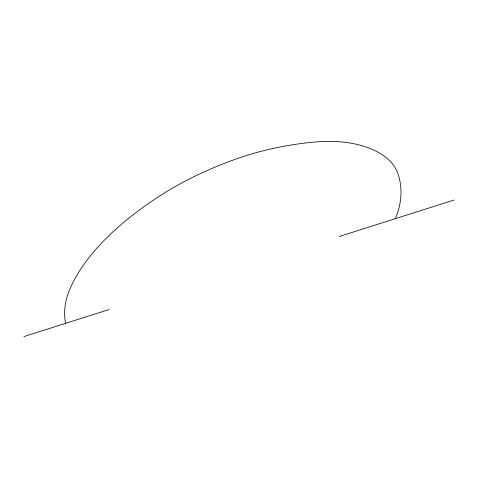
<?xml version="1.0" encoding="UTF-8"?>
<svg xmlns="http://www.w3.org/2000/svg" width="478" height="478" viewBox="0 0 478 478"><rect width="100%" height="100%" fill="white"/><g stroke="black" fill="none" stroke-linecap="round" stroke-linejoin="round"><path stroke-width="0.72" d="M23.9 336.584L109.109 309.535M339.207 236.491L454.1 200.019M65.617 323.343A239.819 111.655 -8.1 0 1 69.752 289.405A364.152 161.176 -11.5 0 1 161.062 195.114A253.364 122.649 -9.7 0 1 232.965 160.112A172.839 90.444 -9 0 1 316.866 141.87A89.392 50.752 -10.1 0 1 398.216 174.416A184.126 104.288 -5.4 0 1 395.264 218.697"/></g></svg>
